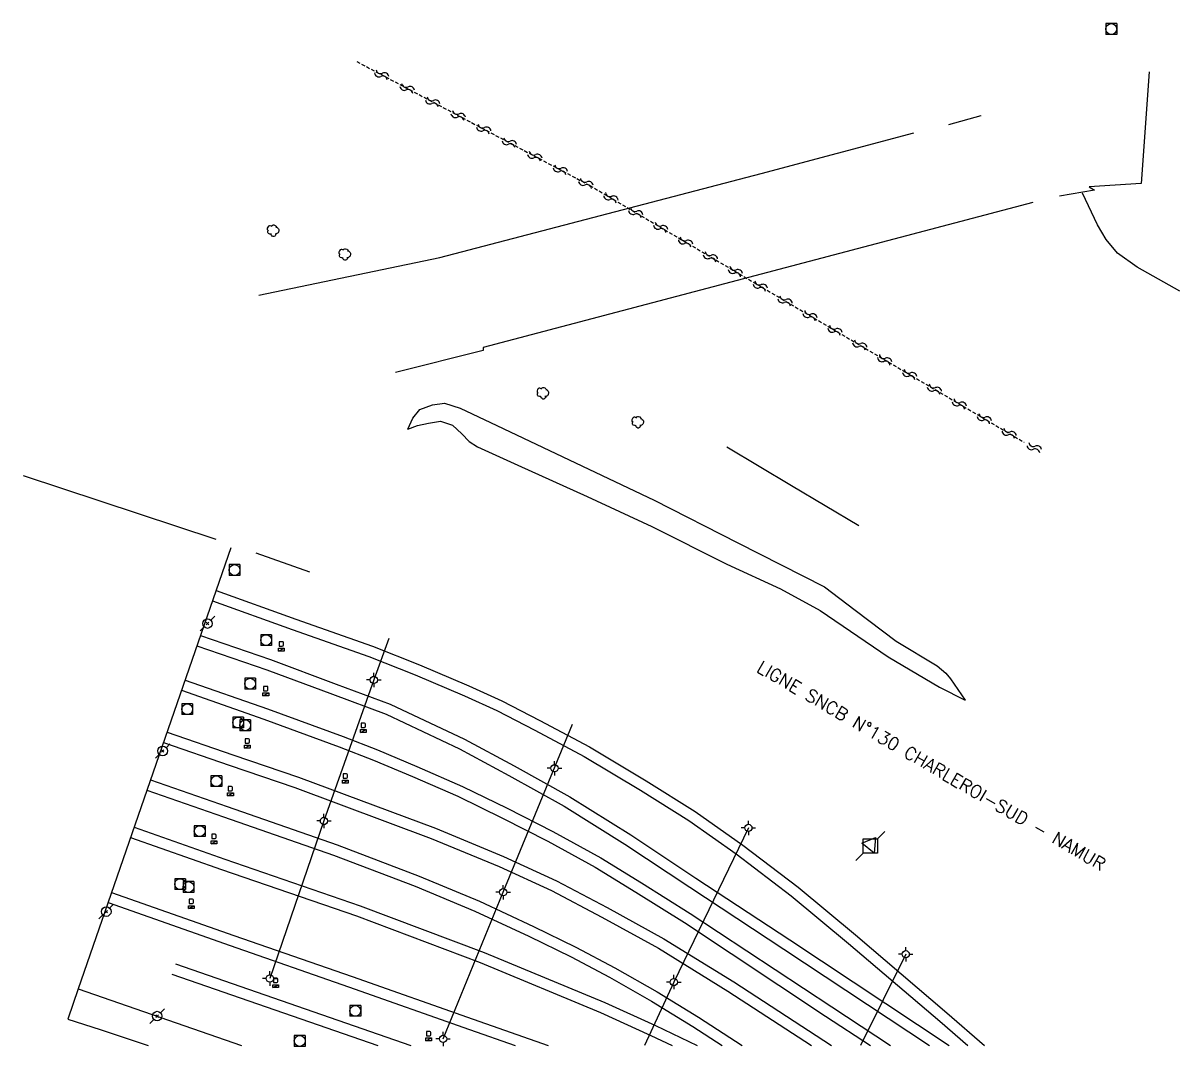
# Model space of a CAD drawing. Header units: millimetres. Extents: x 155999 to 157000, y 121000 to 121826.
# Drawn here: x 156453.2 to 156613.2, y 120999.8 to 121141.5 of the extents above; entities that cross this region are included whole.
import ezdxf
from ezdxf.enums import TextEntityAlignment as Align

# ---------------------------------------------------------------- set-up
doc = ezdxf.new("R2010")
doc.units = ezdxf.units.MM
doc.linetypes.add('DASHED', pattern=[0.75, 0.5, -0.25])
doc.layers.get('0').update_dxf_attribs({"linetype": 'CONTINUOUS'})
for name, color, linetype in [('W0017', 7, 'CONTINUOUS'), ('W0104', 1, 'CONTINUOUS'), ('W0120', 7, 'CONTINUOUS'), ('W0211', 2, 'CONTINUOUS'), ('W0214', 2, 'CONTINUOUS'), ('W0300', 7, 'CONTINUOUS'), ('W0420', 7, 'CONTINUOUS'), ('W0438', 7, 'CONTINUOUS'), ('W0473', 7, 'CONTINUOUS'), ('W0500', 5, 'DASHED'), ('W0511', 5, 'CONTINUOUS'), ('W0600', 7, 'CONTINUOUS'), ('W0610', 7, 'CONTINUOUS'), ('W0611', 7, 'CONTINUOUS'), ('W0700', 7, 'CONTINUOUS'), ('W0989', 7, 'CONTINUOUS')]:
    doc.layers.add(name, color=color, linetype=linetype)
doc.styles.get("Standard").update_dxf_attribs({"font": 'romans.shx', "width": 0.85})

# ---------------------------------------------------------------- blocks, each defined once
blk = doc.blocks.new('T438')
for p, q in [((-0.4, 0.2), (0.4, 0.2)), ((-0.4, -0.2), (-0.4, 0.2)), ((0.15, 1.1), (-0.3, 1.1)), ((-0.3, 1.1), (-0.3, 0.5)), ((-0.3, 0.5), (0.15, 0.5)), ((0.3, 0.65), (0.3, 0.95)), ((0.4, 0.2), (0.4, -0.2))]:
    blk.add_line(p, q)
at = {"flags": 128}
for points in [[(-0.4, -0.2), (0.4, 0.2)], [(0.4, -0.2), (-0.4, -0.2)]]:
    blk.add_lwpolyline(points, dxfattribs=at)
for centre, major_axis, start_param, end_param in [((0.15, 0.95), (0.106, -0.106), 0.785398, 2.356194), ((0.15, 0.65), (0.106, 0.106), 3.926991, 5.497787)]:
    blk.add_ellipse(centre, major_axis=major_axis, ratio=1, start_param=start_param, end_param=end_param)
blk = doc.blocks.new('T473')
for p, q in [((-0.166667, 0.166667), (0.166667, -0.166667)), ((-0.166667, -0.166667), (0.166667, 0.166667)), ((0.500001, 0.500001), (1.000002, 1.000002)), ((-1.000002, -1.000002), (-0.500001, -0.500001))]:
    blk.add_line(p, q)
blk.add_ellipse((0, 0), major_axis=(0.471405, 0.471405), ratio=1, start_param=5.4977871438, end_param=11.780972451)
blk = doc.blocks.new('T420')
for p, q in [((0.75, 0.75), (-0.75, 0.75)), ((-0.75, 0.75), (-0.75, -0.75)), ((0.75, 0.75), (0.75, -0.75)), ((0.75, -0.75), (-0.75, -0.75))]:
    blk.add_line(p, q)
blk.add_ellipse((0, 0), major_axis=(-0.53, 0.53), ratio=1, start_param=3.926991, end_param=10.210176)
blk = doc.blocks.new('T610')
for p, q in [((-0.500001, 0), (-1.000002, 0)), ((0, 0.500001), (0, 1.000002)), ((0.500001, 0), (1.000002, 0)), ((0, -0.500001), (0, -1.000002))]:
    blk.add_line(p, q)
blk.add_ellipse((0, 0), major_axis=(-0.353554, 0.353554), ratio=1, start_param=3.926990817, end_param=10.2101761242)
blk = doc.blocks.new('T600')
for p, q in [((0.999999, 0.999999), (1.999998, 1.999998)), ((-0.999999, 0.999999), (0.999999, 0.999999)), ((-0.999999, -0.999999), (-0.999999, 0.999999)), ((0.999999, 0.999999), (0.999999, -0.999999)), ((-0.999999, -0.999999), (-1.999998, -1.999998)), ((0.999999, -0.999999), (-0.999999, -0.999999))]:
    blk.add_line(p, q)
blk = doc.blocks.new('T300')
for p, q in [((-0.8, 0.51), (-0.86, 0.34)), ((-0.86, 0.34), (-0.86, 0.17)), ((-0.86, 0.17), (-0.74, 0.06)), ((-0.69, 0.63), (-0.8, 0.51)), ((-0.8, -0.06), (-0.74, 0.06)), ((-0.74, 0.06), (-0.69, 0.11)), ((-0.57, 0.69), (-0.69, 0.63)), ((-0.46, 0.69), (-0.57, 0.69)), ((-0.29, 0.63), (-0.46, 0.69)), ((-0.29, 0.63), (-0.17, 0.74)), ((-0.23, 0.57), (-0.29, 0.63)), ((-0.17, 0.74), (-0.06, 0.8)), ((-0.06, 0.8), (0.06, 0.8)), ((0.06, 0.8), (0.23, 0.74)), ((0.23, 0.74), (0.34, 0.63)), ((0.34, 0.63), (0.4, 0.51)), ((0.46, 0.46), (0.34, 0.46)), ((0.4, 0.51), (0.4, 0.46)), ((0.57, 0.4), (0.46, 0.46)), ((0.57, 0.4), (0.69, 0.29)), ((0.69, 0.29), (0.74, 0.17)), ((0.74, 0.06), (0.69, -0.17)), ((0.74, 0.17), (0.74, 0.06)), ((-0.8, -0.17), (-0.8, -0.06)), ((-0.8, -0.23), (-0.8, -0.17)), ((-0.74, -0.34), (-0.8, -0.23)), ((-0.69, -0.4), (-0.74, -0.34)), ((-0.51, -0.46), (-0.69, -0.4)), ((-0.4, -0.46), (-0.51, -0.46)), ((-0.4, -0.46), (-0.34, -0.46)), ((-0.34, -0.46), (-0.34, -0.4)), ((-0.34, -0.51), (-0.34, -0.46)), ((-0.29, -0.63), (-0.34, -0.51)), ((-0.17, -0.74), (-0.29, -0.63)), ((-0.06, -0.8), (-0.17, -0.74)), ((0.06, -0.8), (-0.06, -0.8)), ((0.17, -0.74), (0.06, -0.8)), ((0.23, -0.69), (0.17, -0.74)), ((0.29, -0.46), (0.23, -0.46)), ((0.29, -0.63), (0.23, -0.69)), ((0.46, -0.4), (0.29, -0.46)), ((0.34, -0.51), (0.29, -0.63)), ((0.34, -0.51), (0.34, -0.46)), ((0.57, -0.34), (0.46, -0.4)), ((0.63, -0.29), (0.57, -0.34)), ((0.69, -0.17), (0.63, -0.29))]:
    blk.add_line(p, q)
blk = doc.blocks.new('t500o')
at = {"color": 0, "linetype": 'Continuous'}
for centre, start, end in [((-0.5, 0.625), 216.8699, 323.1301), ((0.5, -0.125), 36.8699, 143.1301), ((0.5, -0.625), 36.8699, 143.1301), ((-0.5, 0.125), 216.8699, 323.1301)]:
    blk.add_arc(centre, 0.625, start, end, dxfattribs=at)

msp = doc.modelspace()

# ---------------------------------------------------------------- linework, layer by layer
at = {"layer": 'W0017'}
msp.add_lwpolyline([(156485.35, 121068.18), (156492.77, 121065.53), (156492.77, 121065.53)], dxfattribs=at)
at = {"layer": 'W0104'}
for points in [[(156453.18, 121078.88), (156479.84, 121070.08), (156479.84, 121070.08), (156479.84, 121070.08)], [(156481.92, 121068.89), (156460.8, 121007.86)], [(156460.8, 121007.86), (156459.34, 121003.68), (156463.85, 121002.22), (156470.47, 121000)], [(156460.8, 121007.86), (156483.39, 121000)]]:
    msp.add_lwpolyline(points, dxfattribs=at)
at = {"layer": 'W0120'}
for points in [[(156608.96, 121134.75), (156607.83, 121119.26), (156600.62, 121118.8), (156601.38, 121118.35), (156596.55, 121117.54)], [(156581.23, 121127.45), (156585.69, 121128.69), (156585.69, 121128.69), (156585.69, 121128.69)], [(156485.76, 121103.84), (156510.83, 121109.04), (156555.28, 121120.65), (156576.37, 121126.3)], [(156592.84, 121116.67), (156592.84, 121116.67), (156516.8, 121096.58), (156516.83, 121096.16), (156504.68, 121093.15)]]:
    msp.add_lwpolyline(points, dxfattribs=at)
at = {"layer": 'W0211'}
msp.add_lwpolyline([(156506.38, 121085.29), (156507.74, 121085.78), (156509.27, 121086.13), (156510.92, 121086.42), (156512.58, 121085.84), (156513.88, 121084.65), (156514.89, 121083.58), (156516.01, 121082.86), (156521.61, 121080.3), (156531.22, 121075.99), (156540.13, 121071.81), (156550.53, 121066.61), (156557.95, 121063.21), (156563.44, 121060.18), (156572.83, 121053.79), (156579.95, 121049.59), (156583.49, 121047.8)], dxfattribs=at)
at = {"layer": 'W0214'}
for points in [[(156613.18, 121104.4), (156607.26, 121107.72), (156604.55, 121109.64), (156603, 121111.55), (156601.79, 121113.58), (156599.73, 121117.93)], [(156506.38, 121085.29), (156507.07, 121086.83), (156508.04, 121087.99), (156509.8, 121088.67), (156511.45, 121088.88), (156513.61, 121088.2), (156517.83, 121086.2), (156540.45, 121075.47), (156552.03, 121069.56), (156564.04, 121063.49), (156568.28, 121060.26), (156573.95, 121055.98), (156579.6, 121052.54), (156580.81, 121051.53), (156581.46, 121050.73), (156583.49, 121047.8)]]:
    msp.add_lwpolyline(points, dxfattribs=at)
at = {"layer": 'W0500'}
msp.add_lwpolyline([(156499.33, 121136.15), (156531.56, 121119.01), (156591.63, 121083.49), (156591.64, 121083.49)], dxfattribs=at)
at = {"layer": 'W0511'}
msp.add_lwpolyline([(156568.79, 121071.93), (156559.47, 121077.45), (156550.53, 121082.81)], dxfattribs=at)
at = {"layer": 'W0600'}
msp.add_lwpolyline([(156569.19, 121028.02), (156571.07, 121028.8), (156570.88, 121026.65)], close=True, dxfattribs=at)
at = {"layer": 'W0611'}
for points in [[(156503.78, 121056.35), (156501.69, 121050.59), (156494.79, 121031.08), (156487.3, 121009.29)], [(156511.27, 121000.93), (156519.58, 121021.22), (156529.19, 121044.48)], [(156553.5, 121030.12), (156543.18, 121008.8), (156539.11, 121000)], [(156575.26, 121012.64), (156569.03, 121000)]]:
    msp.add_lwpolyline(points, dxfattribs=at)
at = {"layer": 'W0700'}
for points in [[(156479.86, 121062.95), (156490.88, 121059.01), (156501.52, 121055.26), (156507.99, 121052.68), (156514.84, 121049.77), (156519.38, 121047.72), (156524.66, 121044.97), (156531.54, 121041.32), (156539.35, 121036.64), (156546.12, 121032.4), (156552.72, 121027.73), (156560.37, 121021.91), (156568.32, 121015.31), (156580.95, 121004.52), (156586.15, 121000)], [(156479.37, 121061.52), (156490.38, 121057.59), (156500.99, 121053.84), (156507.42, 121051.28), (156514.24, 121048.38), (156518.72, 121046.36), (156523.95, 121043.63), (156530.8, 121040.01), (156538.56, 121035.35), (156545.28, 121031.14), (156551.83, 121026.52), (156559.43, 121020.73), (156567.34, 121014.15), (156579.97, 121003.38), (156583.85, 121000)], [(156477.71, 121056.73), (156487.41, 121053.41), (156496.5, 121050.03), (156503.97, 121047.24), (156514.24, 121042.4), (156521.1, 121038.71), (156528.78, 121034.41), (156537.22, 121029.16), (156546.25, 121023.17), (156559.23, 121014.62), (156581.29, 121000)], [(156477.21, 121055.3), (156486.9, 121051.99), (156495.97, 121048.62), (156503.38, 121045.85), (156513.56, 121041.06), (156520.38, 121037.39), (156528.01, 121033.11), (156536.4, 121027.89), (156545.42, 121021.91), (156558.4, 121013.36), (156578.55, 121000)], [(156475.09, 121049.16), (156486.47, 121045.17), (156496.91, 121041.36), (156501.66, 121039.51), (156507.03, 121037.25), (156513.31, 121034.5), (156519.48, 121031.49), (156525.77, 121028.3), (156532.31, 121024.67), (156537.91, 121021.23), (156544.64, 121017.02), (156564.19, 121004.09), (156570.41, 121000)], [(156475.58, 121050.58), (156486.98, 121046.59), (156497.45, 121042.77), (156502.22, 121040.91), (156507.63, 121038.64), (156513.95, 121035.87), (156520.15, 121032.85), (156526.47, 121029.64), (156533.08, 121025.97), (156538.7, 121022.52), (156545.46, 121018.29), (156565.02, 121005.35), (156573.15, 121000)], [(156473.08, 121043.36), (156482.17, 121040.24), (156491.25, 121037.13), (156510.2, 121030.07), (156519.62, 121026.15), (156526.94, 121022.82), (156533.97, 121019.12), (156541.81, 121014.79), (156551.48, 121008.82), (156565.01, 121000)], [(156472.59, 121041.94), (156481.68, 121038.81), (156490.74, 121035.71), (156509.64, 121028.67), (156519.01, 121024.77), (156526.27, 121021.46), (156533.25, 121017.79), (156541.05, 121013.49), (156550.68, 121007.54), (156562.25, 121000)], [(156470.8, 121036.77), (156481.41, 121033.07), (156496.62, 121027.78), (156507.98, 121023.45), (156516.29, 121019.99), (156523.79, 121016.49), (156529.65, 121013.63), (156535.02, 121010.78), (156540.86, 121007.46), (156546.62, 121003.93), (156552.65, 121000)], [(156470.31, 121035.35), (156480.91, 121031.65), (156496.1, 121026.36), (156507.43, 121022.05), (156515.68, 121018.61), (156523.14, 121015.13), (156528.97, 121012.28), (156534.3, 121009.46), (156540.09, 121006.16), (156545.82, 121002.66), (156549.88, 121000)], [(156468.53, 121030.21), (156481.1, 121025.78), (156499.79, 121019.36), (156516.96, 121012.9), (156533.63, 121005.98), (156540.65, 121002.79), (156546.43, 121000)], [(156468.04, 121028.78), (156480.6, 121024.36), (156499.28, 121017.94), (156516.4, 121011.5), (156533.03, 121004.6), (156540.01, 121001.42), (156542.95, 121000)], [(156465.41, 121021.18), (156482.31, 121015.26), (156498.69, 121009.57), (156515.42, 121003.64), (156525.79, 121000)], [(156464.93, 121019.8), (156481.81, 121013.84), (156498.19, 121008.14), (156514.92, 121002.22), (156521.24, 121000)], [(156474.26, 121011.34), (156506.83, 121000)], [(156473.76, 121009.91), (156502.23, 121000)]]:
    msp.add_lwpolyline(points, dxfattribs=at)

# ---------------------------------------------------------------- block references
at = {"layer": 'W0300'}
for p in [(156487.81, 121112.74), (156497.72, 121109.46), (156525.13, 121090.26), (156538.25, 121086.25)]:
    msp.add_blockref('T300', p, dxfattribs=at)
at = {"layer": 'W0420'}
for p in [(156603.7, 121140.65), (156482.42, 121065.8), (156482.42, 121065.8), (156486.79, 121056.1), (156484.58, 121050.07), (156475.87, 121046.55), (156482.92, 121044.7), (156483.9, 121044.32), (156479.91, 121036.58), (156477.6, 121029.68), (156474.89, 121022.34), (156476.05, 121021.94), (156499.12, 121004.81), (156491.44, 121000.65)]:
    msp.add_blockref('T420', p, dxfattribs=at)
at = {"layer": 'W0438'}
for p in [(156488.88, 121054.79), (156486.75, 121048.61), (156500.24, 121043.53), (156484.18, 121041.36), (156497.75, 121036.51), (156481.86, 121034.77), (156479.57, 121028.14), (156476.46, 121019.16), (156488.12, 121008.23), (156509.27, 121000.86)]:
    msp.add_blockref('T438', p, dxfattribs=at)
at = {"layer": 'W0473'}
for p in [(156478.68, 121058.4), (156472.49, 121040.77), (156464.67, 121018.55), (156471.72, 121004.08)]:
    msp.add_blockref('T473', p, dxfattribs=at)
at = {"layer": 'W0500'}
for p, rotation in [((156502.77, 121134.32), 331.9997244599603), ((156506.3, 121132.44), 331.9997244599603), ((156509.83, 121130.56), 331.9997244599603), ((156513.36, 121128.69), 331.9997244599603), ((156516.89, 121126.81), 331.9997244599603), ((156520.43, 121124.93), 331.9997244599603), ((156523.96, 121123.05), 331.9997244599603), ((156527.49, 121121.18), 331.9997244599603), ((156531.02, 121119.3), 331.9997244599603), ((156534.48, 121117.29), 329.4056741733941), ((156537.92, 121115.25), 329.4056741733941), ((156541.36, 121113.21), 329.4056741733941), ((156544.81, 121111.18), 329.4056741733941), ((156548.25, 121109.14), 329.4056741733941), ((156551.69, 121107.11), 329.4056741733941), ((156555.14, 121105.07), 329.4056741733941), ((156558.58, 121103.03), 329.4056741733941), ((156562.02, 121101), 329.4056741733941), ((156565.47, 121098.96), 329.4056741733941), ((156568.91, 121096.93), 329.4056741733941), ((156572.35, 121094.89), 329.4056741733941), ((156575.8, 121092.86), 329.4056741733941), ((156579.24, 121090.82), 329.4056741733941), ((156582.68, 121088.78), 329.4056741733941), ((156586.13, 121086.75), 329.4056741733941), ((156589.57, 121084.71), 329.4056741733941), ((156593.04, 121082.73), 331.4637199108828)]:
    msp.add_blockref('t500o', p, dxfattribs=dict(at, rotation=rotation))
at = {"layer": 'W0600'}
msp.add_blockref('T600', (156570.38, 121027.63), dxfattribs=at)
at = {"layer": 'W0610'}
for p in [(156501.69, 121050.59), (156526.68, 121038.37), (156494.79, 121031.08), (156553.5, 121030.12), (156519.58, 121021.22), (156575.26, 121012.64), (156487.3, 121009.29), (156543.18, 121008.8), (156511.27, 121000.93)]:
    msp.add_blockref('T610', p, dxfattribs=at)

# ---------------------------------------------------------------- texts
at = {"layer": 'W0989'}
msp.add_text('LIGNE SNCB N°130 CHARLEROI-SUD - NAMUR', height=1.75, rotation=329.8859, dxfattribs=at).set_placement((156554.94, 121052.59), align=Align.MIDDLE_LEFT)

doc.saveas('drawing.dxf')
